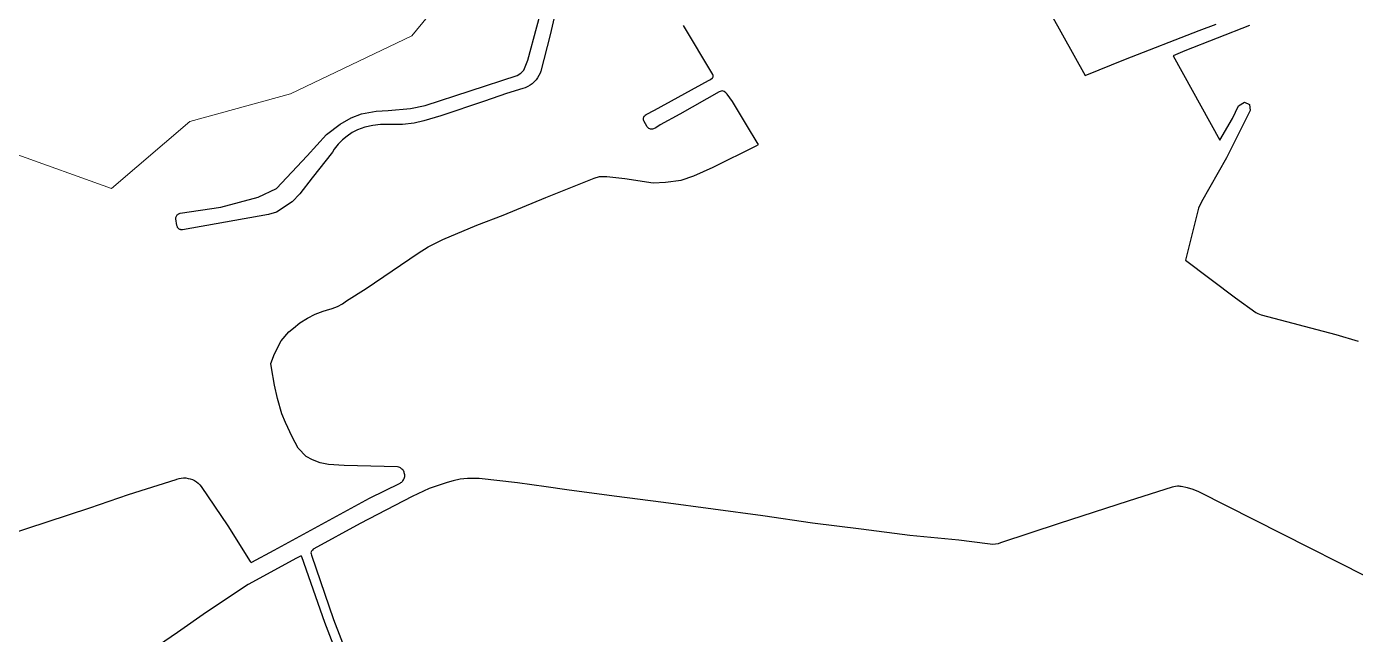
# Model space of a CAD drawing. Header units: millimetres. Extents: x 617751 to 636088, y 68402 to 77988.
# Drawn here: x 624953 to 626007, y 71910 to 72392 of the extents above; entities that cross this region are included whole.
import ezdxf

# ---------------------------------------------------------------- set-up
doc = ezdxf.new("R2010")
doc.units = ezdxf.units.MM
doc.header["$LTSCALE"] = 3
doc.header["$MEASUREMENT"] = 0
doc.layers.add('ALINHAMENTO PREDIAL', color=120, linetype='Continuous')
doc.layers.add('BAIRRO', color=30, linetype='Continuous')

msp = doc.modelspace()

# ---------------------------------------------------------------- linework, layer by layer
at = {"layer": 'ALINHAMENTO PREDIAL'}
for points in [[(625378.2, 72428), (625368.5, 72385.3), (625360.9, 72356.7), (625360.4, 72355.1), (625359.5, 72353.1), (625358.4, 72351.3), (625357.2, 72349.6), (625355.8, 72348), (625354.2, 72346.6), (625352.5, 72345.4), (625350.6, 72344.3), (625348.7, 72343.5), (625346.8, 72342.9), (625333.7, 72338.8), (625316.4, 72332.9), (625281.8, 72321.2), (625268.4, 72317.2), (625260.6, 72315.5), (625251.3, 72314.4), (625242.1, 72314.3), (625240.4, 72314.4), (625234, 72314.3), (625227.8, 72313.5), (625221.6, 72312.1), (625215.7, 72310.1), (625211.5, 72307.9), (625207.5, 72305.2), (625203.7, 72302.1), (625200.4, 72298.6), (625197.3, 72294.8), (625195.8, 72292.4), (625179.8, 72272.1), (625170.1, 72259.4), (625163.9, 72253), (625151.6, 72244.9), (625145.2, 72243.1), (625076.9, 72230.9), (625076.4, 72230.8), (625075.8, 72230.9), (625075.3, 72231), (625074.8, 72231.2), (625074.3, 72231.5), (625073.8, 72231.9), (625073.4, 72232.3), (625073.1, 72232.7), (625072.9, 72233.2), (625072.7, 72233.7), (625072.5, 72234.3), (625071.8, 72239.6), (625071.8, 72240.1), (625071.8, 72240.7), (625072, 72241.2), (625072.2, 72241.7), (625072.4, 72242.2), (625072.8, 72242.7), (625073.2, 72243), (625073.6, 72243.4), (625074.1, 72243.6), (625074.6, 72243.8), (625075.2, 72244), (625107.3, 72248.9), (625137, 72256.7), (625151.4, 72263.6), (625175.9, 72289.4), (625191.2, 72306.4), (625202, 72314.7), (625210.6, 72319.6), (625218.9, 72322.9), (625230.5, 72324.9), (625240.1, 72325.4), (625257.6, 72326.9), (625269.3, 72329.4), (625305, 72341.1), (625342.2, 72353.2), (625345.2, 72355), (625347.4, 72357.4), (625350.6, 72365.3), (625372.2, 72444.8)], [(625378.2, 72428), (625368.5, 72385.3), (625360.9, 72356.7), (625360.4, 72355.1), (625359.5, 72353.1), (625358.4, 72351.3), (625357.2, 72349.6), (625355.8, 72348), (625354.2, 72346.6), (625352.5, 72345.4), (625350.6, 72344.3), (625348.7, 72343.5), (625346.8, 72342.9), (625333.7, 72338.8), (625316.4, 72332.9), (625281.8, 72321.2), (625268.4, 72317.2), (625260.6, 72315.5), (625251.3, 72314.4), (625242.1, 72314.3), (625240.4, 72314.4), (625234, 72314.3), (625227.8, 72313.5), (625221.6, 72312.1), (625215.7, 72310.1), (625211.5, 72307.9), (625207.5, 72305.2), (625203.7, 72302.1), (625200.4, 72298.6), (625197.3, 72294.8), (625195.8, 72292.4), (625179.8, 72272.1), (625170.1, 72259.4), (625163.9, 72253), (625151.6, 72244.9), (625145.2, 72243.1), (625076.9, 72230.9), (625076.4, 72230.8), (625075.8, 72230.9), (625075.3, 72231), (625074.8, 72231.2), (625074.3, 72231.5), (625073.8, 72231.9), (625073.4, 72232.3), (625073.1, 72232.7), (625072.9, 72233.2), (625072.7, 72233.7), (625072.5, 72234.3), (625071.8, 72239.6), (625071.8, 72240.1), (625071.8, 72240.7), (625072, 72241.2), (625072.2, 72241.7), (625072.4, 72242.2), (625072.8, 72242.7), (625073.2, 72243), (625073.6, 72243.4), (625074.1, 72243.6), (625074.6, 72243.8), (625075.2, 72244), (625107.3, 72248.9), (625137, 72256.7), (625151.4, 72263.6), (625175.9, 72289.4), (625191.2, 72306.4), (625202, 72314.7), (625210.6, 72319.6), (625218.9, 72322.9), (625230.5, 72324.9), (625240.1, 72325.4), (625257.6, 72326.9), (625269.3, 72329.4), (625305, 72341.1), (625342.2, 72353.2), (625345.2, 72355), (625347.4, 72357.4), (625350.6, 72365.3), (625372.2, 72444.8)], [(625378.2, 72428), (625368.5, 72385.3), (625360.9, 72356.7), (625360.4, 72355.1), (625359.5, 72353.1), (625358.4, 72351.3), (625357.2, 72349.6), (625355.8, 72348), (625354.2, 72346.6), (625352.5, 72345.4), (625350.6, 72344.3), (625348.7, 72343.5), (625346.8, 72342.9), (625333.7, 72338.8), (625316.4, 72332.9), (625281.8, 72321.2), (625268.4, 72317.2), (625260.6, 72315.5), (625251.3, 72314.4), (625242.1, 72314.3), (625240.4, 72314.4), (625234, 72314.3), (625227.8, 72313.5), (625221.6, 72312.1), (625215.7, 72310.1), (625211.5, 72307.9), (625207.5, 72305.2), (625203.7, 72302.1), (625200.4, 72298.6), (625197.3, 72294.8), (625195.8, 72292.4), (625179.8, 72272.1), (625170.1, 72259.4), (625163.9, 72253), (625151.6, 72244.9), (625145.2, 72243.1), (625076.9, 72230.9), (625076.4, 72230.8), (625075.8, 72230.9), (625075.3, 72231), (625074.8, 72231.2), (625074.3, 72231.5), (625073.8, 72231.9), (625073.4, 72232.3), (625073.1, 72232.7), (625072.9, 72233.2), (625072.7, 72233.7), (625072.5, 72234.3), (625071.8, 72239.6), (625071.8, 72240.1), (625071.8, 72240.7), (625072, 72241.2), (625072.2, 72241.7), (625072.4, 72242.2), (625072.8, 72242.7), (625073.2, 72243), (625073.6, 72243.4), (625074.1, 72243.6), (625074.6, 72243.8), (625075.2, 72244), (625107.3, 72248.9), (625137, 72256.7), (625151.4, 72263.6), (625175.9, 72289.4), (625191.2, 72306.4), (625202, 72314.7), (625210.6, 72319.6), (625218.9, 72322.9), (625230.5, 72324.9), (625240.1, 72325.4), (625257.6, 72326.9), (625269.3, 72329.4), (625305, 72341.1), (625342.2, 72353.2), (625345.2, 72355), (625347.4, 72357.4), (625350.6, 72365.3), (625372.2, 72444.8)], [(625378.2, 72428), (625368.5, 72385.3), (625360.9, 72356.7), (625360.4, 72355.1), (625359.5, 72353.1), (625358.4, 72351.3), (625357.2, 72349.6), (625355.8, 72348), (625354.2, 72346.6), (625352.5, 72345.4), (625350.6, 72344.3), (625348.7, 72343.5), (625346.8, 72342.9), (625333.7, 72338.8), (625316.4, 72332.9), (625281.8, 72321.2), (625268.4, 72317.2), (625260.6, 72315.5), (625251.3, 72314.4), (625242.1, 72314.3), (625240.4, 72314.4), (625234, 72314.3), (625227.8, 72313.5), (625221.6, 72312.1), (625215.7, 72310.1), (625211.5, 72307.9), (625207.5, 72305.2), (625203.7, 72302.1), (625200.4, 72298.6), (625197.3, 72294.8), (625195.8, 72292.4), (625179.8, 72272.1), (625170.1, 72259.4), (625163.9, 72253), (625151.6, 72244.9), (625145.2, 72243.1), (625076.9, 72230.9), (625076.4, 72230.8), (625075.8, 72230.9), (625075.3, 72231), (625074.8, 72231.2), (625074.3, 72231.5), (625073.8, 72231.9), (625073.4, 72232.3), (625073.1, 72232.7), (625072.9, 72233.2), (625072.7, 72233.7), (625072.5, 72234.3), (625071.8, 72239.6), (625071.8, 72240.1), (625071.8, 72240.7), (625072, 72241.2), (625072.2, 72241.7), (625072.4, 72242.2), (625072.8, 72242.7), (625073.2, 72243), (625073.6, 72243.4), (625074.1, 72243.6), (625074.6, 72243.8), (625075.2, 72244), (625107.3, 72248.9), (625137, 72256.7), (625151.4, 72263.6), (625175.9, 72289.4), (625191.2, 72306.4), (625202, 72314.7), (625210.6, 72319.6), (625218.9, 72322.9), (625230.5, 72324.9), (625240.1, 72325.4), (625257.6, 72326.9), (625269.3, 72329.4), (625305, 72341.1), (625342.2, 72353.2), (625345.2, 72355), (625347.4, 72357.4), (625350.6, 72365.3), (625372.2, 72444.8)], [(625378.2, 72428), (625368.5, 72385.3), (625360.9, 72356.7), (625360.4, 72355.1), (625359.5, 72353.1), (625358.4, 72351.3), (625357.2, 72349.6), (625355.8, 72348), (625354.2, 72346.6), (625352.5, 72345.4), (625350.6, 72344.3), (625348.7, 72343.5), (625346.8, 72342.9), (625333.7, 72338.8), (625316.4, 72332.9), (625281.8, 72321.2), (625268.4, 72317.2), (625260.6, 72315.5), (625251.3, 72314.4), (625242.1, 72314.3), (625240.4, 72314.4), (625234, 72314.3), (625227.8, 72313.5), (625221.6, 72312.1), (625215.7, 72310.1), (625211.5, 72307.9), (625207.5, 72305.2), (625203.7, 72302.1), (625200.4, 72298.6), (625197.3, 72294.8), (625195.8, 72292.4), (625179.8, 72272.1), (625170.1, 72259.4), (625163.9, 72253), (625151.6, 72244.9), (625145.2, 72243.1), (625076.9, 72230.9), (625076.4, 72230.8), (625075.8, 72230.9), (625075.3, 72231), (625074.8, 72231.2), (625074.3, 72231.5), (625073.8, 72231.9), (625073.4, 72232.3), (625073.1, 72232.7), (625072.9, 72233.2), (625072.7, 72233.7), (625072.5, 72234.3), (625071.8, 72239.6), (625071.8, 72240.1), (625071.8, 72240.7), (625072, 72241.2), (625072.2, 72241.7), (625072.4, 72242.2), (625072.8, 72242.7), (625073.2, 72243), (625073.6, 72243.4), (625074.1, 72243.6), (625074.6, 72243.8), (625075.2, 72244), (625107.3, 72248.9), (625137, 72256.7), (625151.4, 72263.6), (625175.9, 72289.4), (625191.2, 72306.4), (625202, 72314.7), (625210.6, 72319.6), (625218.9, 72322.9), (625230.5, 72324.9), (625240.1, 72325.4), (625257.6, 72326.9), (625269.3, 72329.4), (625305, 72341.1), (625342.2, 72353.2), (625345.2, 72355), (625347.4, 72357.4), (625350.6, 72365.3), (625372.2, 72444.8)], [(625378.2, 72428), (625368.5, 72385.3), (625360.9, 72356.7), (625360.4, 72355.1), (625359.5, 72353.1), (625358.4, 72351.3), (625357.2, 72349.6), (625355.8, 72348), (625354.2, 72346.6), (625352.5, 72345.4), (625350.6, 72344.3), (625348.7, 72343.5), (625346.8, 72342.9), (625333.7, 72338.8), (625316.4, 72332.9), (625281.8, 72321.2), (625268.4, 72317.2), (625260.6, 72315.5), (625251.3, 72314.4), (625242.1, 72314.3), (625240.4, 72314.4), (625234, 72314.3), (625227.8, 72313.5), (625221.6, 72312.1), (625215.7, 72310.1), (625211.5, 72307.9), (625207.5, 72305.2), (625203.7, 72302.1), (625200.4, 72298.6), (625197.3, 72294.8), (625195.8, 72292.4), (625179.8, 72272.1), (625170.1, 72259.4), (625163.9, 72253), (625151.6, 72244.9), (625145.2, 72243.1), (625076.9, 72230.9), (625076.4, 72230.8), (625075.8, 72230.9), (625075.3, 72231), (625074.8, 72231.2), (625074.3, 72231.5), (625073.8, 72231.9), (625073.4, 72232.3), (625073.1, 72232.7), (625072.9, 72233.2), (625072.7, 72233.7), (625072.5, 72234.3), (625071.8, 72239.6), (625071.8, 72240.1), (625071.8, 72240.7), (625072, 72241.2), (625072.2, 72241.7), (625072.4, 72242.2), (625072.8, 72242.7), (625073.2, 72243), (625073.6, 72243.4), (625074.1, 72243.6), (625074.6, 72243.8), (625075.2, 72244), (625107.3, 72248.9), (625137, 72256.7), (625151.4, 72263.6), (625175.9, 72289.4), (625191.2, 72306.4), (625202, 72314.7), (625210.6, 72319.6), (625218.9, 72322.9), (625230.5, 72324.9), (625240.1, 72325.4), (625257.6, 72326.9), (625269.3, 72329.4), (625305, 72341.1), (625342.2, 72353.2), (625345.2, 72355), (625347.4, 72357.4), (625350.6, 72365.3), (625372.2, 72444.8)], [(625378.2, 72428), (625368.5, 72385.3), (625360.9, 72356.7), (625360.4, 72355.1), (625359.5, 72353.1), (625358.4, 72351.3), (625357.2, 72349.6), (625355.8, 72348), (625354.2, 72346.6), (625352.5, 72345.4), (625350.6, 72344.3), (625348.7, 72343.5), (625346.8, 72342.9), (625333.7, 72338.8), (625316.4, 72332.9), (625281.8, 72321.2), (625268.4, 72317.2), (625260.6, 72315.5), (625251.3, 72314.4), (625242.1, 72314.3), (625240.4, 72314.4), (625234, 72314.3), (625227.8, 72313.5), (625221.6, 72312.1), (625215.7, 72310.1), (625211.5, 72307.9), (625207.5, 72305.2), (625203.7, 72302.1), (625200.4, 72298.6), (625197.3, 72294.8), (625195.8, 72292.4), (625179.8, 72272.1), (625170.1, 72259.4), (625163.9, 72253), (625151.6, 72244.9), (625145.2, 72243.1), (625076.9, 72230.9), (625076.4, 72230.8), (625075.8, 72230.9), (625075.3, 72231), (625074.8, 72231.2), (625074.3, 72231.5), (625073.8, 72231.9), (625073.4, 72232.3), (625073.1, 72232.7), (625072.9, 72233.2), (625072.7, 72233.7), (625072.5, 72234.3), (625071.8, 72239.6), (625071.8, 72240.1), (625071.8, 72240.7), (625072, 72241.2), (625072.2, 72241.7), (625072.4, 72242.2), (625072.8, 72242.7), (625073.2, 72243), (625073.6, 72243.4), (625074.1, 72243.6), (625074.6, 72243.8), (625075.2, 72244), (625107.3, 72248.9), (625137, 72256.7), (625151.4, 72263.6), (625175.9, 72289.4), (625191.2, 72306.4), (625202, 72314.7), (625210.6, 72319.6), (625218.9, 72322.9), (625230.5, 72324.9), (625240.1, 72325.4), (625257.6, 72326.9), (625269.3, 72329.4), (625305, 72341.1), (625342.2, 72353.2), (625345.2, 72355), (625347.4, 72357.4), (625350.6, 72365.3), (625372.2, 72444.8)], [(625378.2, 72428), (625368.5, 72385.3), (625360.9, 72356.7), (625360.4, 72355.1), (625359.5, 72353.1), (625358.4, 72351.3), (625357.2, 72349.6), (625355.8, 72348), (625354.2, 72346.6), (625352.5, 72345.4), (625350.6, 72344.3), (625348.7, 72343.5), (625346.8, 72342.9), (625333.7, 72338.8), (625316.4, 72332.9), (625281.8, 72321.2), (625268.4, 72317.2), (625260.6, 72315.5), (625251.3, 72314.4), (625242.1, 72314.3), (625240.4, 72314.4), (625234, 72314.3), (625227.8, 72313.5), (625221.6, 72312.1), (625215.7, 72310.1), (625211.5, 72307.9), (625207.5, 72305.2), (625203.7, 72302.1), (625200.4, 72298.6), (625197.3, 72294.8), (625195.8, 72292.4), (625179.8, 72272.1), (625170.1, 72259.4), (625163.9, 72253), (625151.6, 72244.9), (625145.2, 72243.1), (625076.9, 72230.9), (625076.4, 72230.8), (625075.8, 72230.9), (625075.3, 72231), (625074.8, 72231.2), (625074.3, 72231.5), (625073.8, 72231.9), (625073.4, 72232.3), (625073.1, 72232.7), (625072.9, 72233.2), (625072.7, 72233.7), (625072.5, 72234.3), (625071.8, 72239.6), (625071.8, 72240.1), (625071.8, 72240.7), (625072, 72241.2), (625072.2, 72241.7), (625072.4, 72242.2), (625072.8, 72242.7), (625073.2, 72243), (625073.6, 72243.4), (625074.1, 72243.6), (625074.6, 72243.8), (625075.2, 72244), (625107.3, 72248.9), (625137, 72256.7), (625151.4, 72263.6), (625175.9, 72289.4), (625191.2, 72306.4), (625202, 72314.7), (625210.6, 72319.6), (625218.9, 72322.9), (625230.5, 72324.9), (625240.1, 72325.4), (625257.6, 72326.9), (625269.3, 72329.4), (625305, 72341.1), (625342.2, 72353.2), (625345.2, 72355), (625347.4, 72357.4), (625350.6, 72365.3), (625372.2, 72444.8)], [(625765.6, 72401.5), (625792.4, 72353.2), (625824.4, 72366.2), (625882.9, 72388.8), (625896.2, 72393.8)], [(625765.6, 72401.5), (625792.4, 72353.2), (625824.4, 72366.2), (625882.9, 72388.8), (625896.2, 72393.8)], [(625765.6, 72401.5), (625792.4, 72353.2), (625824.4, 72366.2), (625882.9, 72388.8), (625896.2, 72393.8)], [(625765.6, 72401.5), (625792.4, 72353.2), (625824.4, 72366.2), (625882.9, 72388.8), (625896.2, 72393.8)], [(625765.6, 72401.5), (625792.4, 72353.2), (625824.4, 72366.2), (625882.9, 72388.8), (625896.2, 72393.8)], [(625765.6, 72401.5), (625792.4, 72353.2), (625824.4, 72366.2), (625882.9, 72388.8), (625896.2, 72393.8)], [(625765.6, 72401.5), (625792.4, 72353.2), (625824.4, 72366.2), (625882.9, 72388.8), (625896.2, 72393.8)], [(625765.6, 72401.5), (625792.4, 72353.2), (625824.4, 72366.2), (625882.9, 72388.8), (625896.2, 72393.8)], [(624936.8, 71988.5), (625003.5, 72010.4), (625034.1, 72021.1), (625072.1, 72033.1), (625072.6, 72033.3), (625074.3, 72033.8), (625076, 72034.1), (625077.8, 72034.2), (625079.6, 72034.2), (625081.4, 72033.9), (625083.1, 72033.5), (625084.8, 72032.9), (625086.5, 72032.1), (625088, 72031.2), (625089.4, 72030.1), (625090.7, 72028.8), (625091.9, 72027.4), (625112.9, 71996.3), (625130.7, 71967.9), (625131.1, 71967.4), (625131.5, 71967.3), (625132, 71967.4), (625149.7, 71976.9), (625225.2, 72018.1), (625249.5, 72030.1), (625250.1, 72030.5), (625250.7, 72031), (625251.2, 72031.5), (625251.7, 72032), (625252.1, 72032.6), (625252.5, 72033.3), (625252.7, 72033.9), (625252.9, 72034.6), (625253.1, 72035.4), (625253.1, 72036.1), (625253.1, 72036.8), (625253, 72037.5), (625252.8, 72038.2), (625252.6, 72038.9), (625252.3, 72039.6), (625251.9, 72040.2), (625251.5, 72040.8), (625250.9, 72041.3), (625250.4, 72041.8), (625249.8, 72042.2), (625249.2, 72042.5), (625248.5, 72042.8), (625247.3, 72043.1), (625205.2, 72044.1), (625192.6, 72044.8), (625186.1, 72046.1), (625180, 72048.5), (625175, 72051.1), (625168.8, 72057.9), (625163.8, 72066.8), (625158.7, 72078.2), (625155.7, 72085.1), (625152.4, 72097.1), (625149.8, 72107.7), (625147.5, 72121.6), (625147, 72124.8), (625150, 72132.7), (625155.2, 72142.8), (625161.2, 72150.1), (625164.9, 72152.9), (625170.1, 72157.1), (625176, 72160.8), (625182.1, 72164), (625188.6, 72166.4), (625191.2, 72167.2), (625195.7, 72168.5), (625199.8, 72170.2), (625203.7, 72172.3), (625207, 72174.6), (625222.6, 72184.4), (625263.9, 72212.4), (625271.8, 72217.3), (625283.3, 72223.2), (625310.2, 72234.5), (625331.2, 72242.4), (625365, 72256.4), (625403.3, 72271.9), (625407.5, 72273.2), (625413.3, 72273.2), (625427.5, 72271.5), (625450.1, 72268.2), (625459.8, 72268.5), (625472.3, 72270.3), (625482.2, 72273.7), (625497.7, 72280.5), (625531.6, 72297.5), (625533.4, 72298.5), (625532.5, 72300.1), (625524.7, 72312.6), (625512.9, 72332.6), (625508.8, 72338.3), (625507.6, 72339.5), (625506.3, 72340.6), (625504.7, 72340.9), (625502.4, 72340.1), (625471.2, 72322.4), (625455.7, 72314), (625452.2, 72311.8), (625450.3, 72310.8), (625449.5, 72310.6), (625448.7, 72310.6), (625447.9, 72310.6), (625447.4, 72310.8), (625446.7, 72311.1), (625446.1, 72311.6), (625445.7, 72311.9), (625445.3, 72312.5), (625442.7, 72317.2), (625442.5, 72317.7), (625442.4, 72318.3), (625442.4, 72318.9), (625442.5, 72319.7), (625442.7, 72320.1), (625443, 72320.8), (625443.3, 72321.2), (625443.8, 72321.7), (625444.5, 72322.2), (625451.1, 72325.7), (625494, 72349.1), (625495.6, 72350.1), (625497.1, 72351.2), (625497.4, 72351.6), (625497.6, 72352.1), (625497.7, 72352.7), (625497.6, 72353.2), (625497.3, 72353.9), (625474, 72392.9)], [(624936.8, 71988.5), (625003.5, 72010.4), (625034.1, 72021.1), (625072.1, 72033.1), (625072.6, 72033.3), (625074.3, 72033.8), (625076, 72034.1), (625077.8, 72034.2), (625079.6, 72034.2), (625081.4, 72033.9), (625083.1, 72033.5), (625084.8, 72032.9), (625086.5, 72032.1), (625088, 72031.2), (625089.4, 72030.1), (625090.7, 72028.8), (625091.9, 72027.4), (625112.9, 71996.3), (625130.7, 71967.9), (625131.1, 71967.4), (625131.5, 71967.3), (625132, 71967.4), (625149.7, 71976.9), (625225.2, 72018.1), (625249.5, 72030.1), (625250.1, 72030.5), (625250.7, 72031), (625251.2, 72031.5), (625251.7, 72032), (625252.1, 72032.6), (625252.5, 72033.3), (625252.7, 72033.9), (625252.9, 72034.6), (625253.1, 72035.4), (625253.1, 72036.1), (625253.1, 72036.8), (625253, 72037.5), (625252.8, 72038.2), (625252.6, 72038.9), (625252.3, 72039.6), (625251.9, 72040.2), (625251.5, 72040.8), (625250.9, 72041.3), (625250.4, 72041.8), (625249.8, 72042.2), (625249.2, 72042.5), (625248.5, 72042.8), (625247.3, 72043.1), (625205.2, 72044.1), (625192.6, 72044.8), (625186.1, 72046.1), (625180, 72048.5), (625175, 72051.1), (625168.8, 72057.9), (625163.8, 72066.8), (625158.7, 72078.2), (625155.7, 72085.1), (625152.4, 72097.1), (625149.8, 72107.7), (625147.5, 72121.6), (625147, 72124.8), (625150, 72132.7), (625155.2, 72142.8), (625161.2, 72150.1), (625164.9, 72152.9), (625170.1, 72157.1), (625176, 72160.8), (625182.1, 72164), (625188.6, 72166.4), (625191.2, 72167.2), (625195.7, 72168.5), (625199.8, 72170.2), (625203.7, 72172.3), (625207, 72174.6), (625222.6, 72184.4), (625263.9, 72212.4), (625271.8, 72217.3), (625283.3, 72223.2), (625310.2, 72234.5), (625331.2, 72242.4), (625365, 72256.4), (625403.3, 72271.9), (625407.5, 72273.2), (625413.3, 72273.2), (625427.5, 72271.5), (625450.1, 72268.2), (625459.8, 72268.5), (625472.3, 72270.3), (625482.2, 72273.7), (625497.7, 72280.5), (625531.6, 72297.5), (625533.4, 72298.5), (625532.5, 72300.1), (625524.7, 72312.6), (625512.9, 72332.6), (625508.8, 72338.3), (625507.6, 72339.5), (625506.3, 72340.6), (625504.7, 72340.9), (625502.4, 72340.1), (625471.2, 72322.4), (625455.7, 72314), (625452.2, 72311.8), (625450.3, 72310.8), (625449.5, 72310.6), (625448.7, 72310.6), (625447.9, 72310.6), (625447.4, 72310.8), (625446.7, 72311.1), (625446.1, 72311.6), (625445.7, 72311.9), (625445.3, 72312.5), (625442.7, 72317.2), (625442.5, 72317.7), (625442.4, 72318.3), (625442.4, 72318.9), (625442.5, 72319.7), (625442.7, 72320.1), (625443, 72320.8), (625443.3, 72321.2), (625443.8, 72321.7), (625444.5, 72322.2), (625451.1, 72325.7), (625494, 72349.1), (625495.6, 72350.1), (625497.1, 72351.2), (625497.4, 72351.6), (625497.6, 72352.1), (625497.7, 72352.7), (625497.6, 72353.2), (625497.3, 72353.9), (625474, 72392.9)], [(624936.8, 71988.5), (625003.5, 72010.4), (625034.1, 72021.1), (625072.1, 72033.1), (625072.6, 72033.3), (625074.3, 72033.8), (625076, 72034.1), (625077.8, 72034.2), (625079.6, 72034.2), (625081.4, 72033.9), (625083.1, 72033.5), (625084.8, 72032.9), (625086.5, 72032.1), (625088, 72031.2), (625089.4, 72030.1), (625090.7, 72028.8), (625091.9, 72027.4), (625112.9, 71996.3), (625130.7, 71967.9), (625131.1, 71967.4), (625131.5, 71967.3), (625132, 71967.4), (625149.7, 71976.9), (625225.2, 72018.1), (625249.5, 72030.1), (625250.1, 72030.5), (625250.7, 72031), (625251.2, 72031.5), (625251.7, 72032), (625252.1, 72032.6), (625252.5, 72033.3), (625252.7, 72033.9), (625252.9, 72034.6), (625253.1, 72035.4), (625253.1, 72036.1), (625253.1, 72036.8), (625253, 72037.5), (625252.8, 72038.2), (625252.6, 72038.9), (625252.3, 72039.6), (625251.9, 72040.2), (625251.5, 72040.8), (625250.9, 72041.3), (625250.4, 72041.8), (625249.8, 72042.2), (625249.2, 72042.5), (625248.5, 72042.8), (625247.3, 72043.1), (625205.2, 72044.1), (625192.6, 72044.8), (625186.1, 72046.1), (625180, 72048.5), (625175, 72051.1), (625168.8, 72057.9), (625163.8, 72066.8), (625158.7, 72078.2), (625155.7, 72085.1), (625152.4, 72097.1), (625149.8, 72107.7), (625147.5, 72121.6), (625147, 72124.8), (625150, 72132.7), (625155.2, 72142.8), (625161.2, 72150.1), (625164.9, 72152.9), (625170.1, 72157.1), (625176, 72160.8), (625182.1, 72164), (625188.6, 72166.4), (625191.2, 72167.2), (625195.7, 72168.5), (625199.8, 72170.2), (625203.7, 72172.3), (625207, 72174.6), (625222.6, 72184.4), (625263.9, 72212.4), (625271.8, 72217.3), (625283.3, 72223.2), (625310.2, 72234.5), (625331.2, 72242.4), (625365, 72256.4), (625403.3, 72271.9), (625407.5, 72273.2), (625413.3, 72273.2), (625427.5, 72271.5), (625450.1, 72268.2), (625459.8, 72268.5), (625472.3, 72270.3), (625482.2, 72273.7), (625497.7, 72280.5), (625531.6, 72297.5), (625533.4, 72298.5), (625532.5, 72300.1), (625524.7, 72312.6), (625512.9, 72332.6), (625508.8, 72338.3), (625507.6, 72339.5), (625506.3, 72340.6), (625504.7, 72340.9), (625502.4, 72340.1), (625471.2, 72322.4), (625455.7, 72314), (625452.2, 72311.8), (625450.3, 72310.8), (625449.5, 72310.6), (625448.7, 72310.6), (625447.9, 72310.6), (625447.4, 72310.8), (625446.7, 72311.1), (625446.1, 72311.6), (625445.7, 72311.9), (625445.3, 72312.5), (625442.7, 72317.2), (625442.5, 72317.7), (625442.4, 72318.3), (625442.4, 72318.9), (625442.5, 72319.7), (625442.7, 72320.1), (625443, 72320.8), (625443.3, 72321.2), (625443.8, 72321.7), (625444.5, 72322.2), (625451.1, 72325.7), (625494, 72349.1), (625495.6, 72350.1), (625497.1, 72351.2), (625497.4, 72351.6), (625497.6, 72352.1), (625497.7, 72352.7), (625497.6, 72353.2), (625497.3, 72353.9), (625474, 72392.9)], [(624936.8, 71988.5), (625003.5, 72010.4), (625034.1, 72021.1), (625072.1, 72033.1), (625072.6, 72033.3), (625074.3, 72033.8), (625076, 72034.1), (625077.8, 72034.2), (625079.6, 72034.2), (625081.4, 72033.9), (625083.1, 72033.5), (625084.8, 72032.9), (625086.5, 72032.1), (625088, 72031.2), (625089.4, 72030.1), (625090.7, 72028.8), (625091.9, 72027.4), (625112.9, 71996.3), (625130.7, 71967.9), (625131.1, 71967.4), (625131.5, 71967.3), (625132, 71967.4), (625149.7, 71976.9), (625225.2, 72018.1), (625249.5, 72030.1), (625250.1, 72030.5), (625250.7, 72031), (625251.2, 72031.5), (625251.7, 72032), (625252.1, 72032.6), (625252.5, 72033.3), (625252.7, 72033.9), (625252.9, 72034.6), (625253.1, 72035.4), (625253.1, 72036.1), (625253.1, 72036.8), (625253, 72037.5), (625252.8, 72038.2), (625252.6, 72038.9), (625252.3, 72039.6), (625251.9, 72040.2), (625251.5, 72040.8), (625250.9, 72041.3), (625250.4, 72041.8), (625249.8, 72042.2), (625249.2, 72042.5), (625248.5, 72042.8), (625247.3, 72043.1), (625205.2, 72044.1), (625192.6, 72044.8), (625186.1, 72046.1), (625180, 72048.5), (625175, 72051.1), (625168.8, 72057.9), (625163.8, 72066.8), (625158.7, 72078.2), (625155.7, 72085.1), (625152.4, 72097.1), (625149.8, 72107.7), (625147.5, 72121.6), (625147, 72124.8), (625150, 72132.7), (625155.2, 72142.8), (625161.2, 72150.1), (625164.9, 72152.9), (625170.1, 72157.1), (625176, 72160.8), (625182.1, 72164), (625188.6, 72166.4), (625191.2, 72167.2), (625195.7, 72168.5), (625199.8, 72170.2), (625203.7, 72172.3), (625207, 72174.6), (625222.6, 72184.4), (625263.9, 72212.4), (625271.8, 72217.3), (625283.3, 72223.2), (625310.2, 72234.5), (625331.2, 72242.4), (625365, 72256.4), (625403.3, 72271.9), (625407.5, 72273.2), (625413.3, 72273.2), (625427.5, 72271.5), (625450.1, 72268.2), (625459.8, 72268.5), (625472.3, 72270.3), (625482.2, 72273.7), (625497.7, 72280.5), (625531.6, 72297.5), (625533.4, 72298.5), (625532.5, 72300.1), (625524.7, 72312.6), (625512.9, 72332.6), (625508.8, 72338.3), (625507.6, 72339.5), (625506.3, 72340.6), (625504.7, 72340.9), (625502.4, 72340.1), (625471.2, 72322.4), (625455.7, 72314), (625452.2, 72311.8), (625450.3, 72310.8), (625449.5, 72310.6), (625448.7, 72310.6), (625447.9, 72310.6), (625447.4, 72310.8), (625446.7, 72311.1), (625446.1, 72311.6), (625445.7, 72311.9), (625445.3, 72312.5), (625442.7, 72317.2), (625442.5, 72317.7), (625442.4, 72318.3), (625442.4, 72318.9), (625442.5, 72319.7), (625442.7, 72320.1), (625443, 72320.8), (625443.3, 72321.2), (625443.8, 72321.7), (625444.5, 72322.2), (625451.1, 72325.7), (625494, 72349.1), (625495.6, 72350.1), (625497.1, 72351.2), (625497.4, 72351.6), (625497.6, 72352.1), (625497.7, 72352.7), (625497.6, 72353.2), (625497.3, 72353.9), (625474, 72392.9)], [(624936.8, 71988.5), (625003.5, 72010.4), (625034.1, 72021.1), (625072.1, 72033.1), (625072.6, 72033.3), (625074.3, 72033.8), (625076, 72034.1), (625077.8, 72034.2), (625079.6, 72034.2), (625081.4, 72033.9), (625083.1, 72033.5), (625084.8, 72032.9), (625086.5, 72032.1), (625088, 72031.2), (625089.4, 72030.1), (625090.7, 72028.8), (625091.9, 72027.4), (625112.9, 71996.3), (625130.7, 71967.9), (625131.1, 71967.4), (625131.5, 71967.3), (625132, 71967.4), (625149.7, 71976.9), (625225.2, 72018.1), (625249.5, 72030.1), (625250.1, 72030.5), (625250.7, 72031), (625251.2, 72031.5), (625251.7, 72032), (625252.1, 72032.6), (625252.5, 72033.3), (625252.7, 72033.9), (625252.9, 72034.6), (625253.1, 72035.4), (625253.1, 72036.1), (625253.1, 72036.8), (625253, 72037.5), (625252.8, 72038.2), (625252.6, 72038.9), (625252.3, 72039.6), (625251.9, 72040.2), (625251.5, 72040.8), (625250.9, 72041.3), (625250.4, 72041.8), (625249.8, 72042.2), (625249.2, 72042.5), (625248.5, 72042.8), (625247.3, 72043.1), (625205.2, 72044.1), (625192.6, 72044.8), (625186.1, 72046.1), (625180, 72048.5), (625175, 72051.1), (625168.8, 72057.9), (625163.8, 72066.8), (625158.7, 72078.2), (625155.7, 72085.1), (625152.4, 72097.1), (625149.8, 72107.7), (625147.5, 72121.6), (625147, 72124.8), (625150, 72132.7), (625155.2, 72142.8), (625161.2, 72150.1), (625164.9, 72152.9), (625170.1, 72157.1), (625176, 72160.8), (625182.1, 72164), (625188.6, 72166.4), (625191.2, 72167.2), (625195.7, 72168.5), (625199.8, 72170.2), (625203.7, 72172.3), (625207, 72174.6), (625222.6, 72184.4), (625263.9, 72212.4), (625271.8, 72217.3), (625283.3, 72223.2), (625310.2, 72234.5), (625331.2, 72242.4), (625365, 72256.4), (625403.3, 72271.9), (625407.5, 72273.2), (625413.3, 72273.2), (625427.5, 72271.5), (625450.1, 72268.2), (625459.8, 72268.5), (625472.3, 72270.3), (625482.2, 72273.7), (625497.7, 72280.5), (625531.6, 72297.5), (625533.4, 72298.5), (625532.5, 72300.1), (625524.7, 72312.6), (625512.9, 72332.6), (625508.8, 72338.3), (625507.6, 72339.5), (625506.3, 72340.6), (625504.7, 72340.9), (625502.4, 72340.1), (625471.2, 72322.4), (625455.7, 72314), (625452.2, 72311.8), (625450.3, 72310.8), (625449.5, 72310.6), (625448.7, 72310.6), (625447.9, 72310.6), (625447.4, 72310.8), (625446.7, 72311.1), (625446.1, 72311.6), (625445.7, 72311.9), (625445.3, 72312.5), (625442.7, 72317.2), (625442.5, 72317.7), (625442.4, 72318.3), (625442.4, 72318.9), (625442.5, 72319.7), (625442.7, 72320.1), (625443, 72320.8), (625443.3, 72321.2), (625443.8, 72321.7), (625444.5, 72322.2), (625451.1, 72325.7), (625494, 72349.1), (625495.6, 72350.1), (625497.1, 72351.2), (625497.4, 72351.6), (625497.6, 72352.1), (625497.7, 72352.7), (625497.6, 72353.2), (625497.3, 72353.9), (625474, 72392.9)], [(624936.8, 71988.5), (625003.5, 72010.4), (625034.1, 72021.1), (625072.1, 72033.1), (625072.6, 72033.3), (625074.3, 72033.8), (625076, 72034.1), (625077.8, 72034.2), (625079.6, 72034.2), (625081.4, 72033.9), (625083.1, 72033.5), (625084.8, 72032.9), (625086.5, 72032.1), (625088, 72031.2), (625089.4, 72030.1), (625090.7, 72028.8), (625091.9, 72027.4), (625112.9, 71996.3), (625130.7, 71967.9), (625131.1, 71967.4), (625131.5, 71967.3), (625132, 71967.4), (625149.7, 71976.9), (625225.2, 72018.1), (625249.5, 72030.1), (625250.1, 72030.5), (625250.7, 72031), (625251.2, 72031.5), (625251.7, 72032), (625252.1, 72032.6), (625252.5, 72033.3), (625252.7, 72033.9), (625252.9, 72034.6), (625253.1, 72035.4), (625253.1, 72036.1), (625253.1, 72036.8), (625253, 72037.5), (625252.8, 72038.2), (625252.6, 72038.9), (625252.3, 72039.6), (625251.9, 72040.2), (625251.5, 72040.8), (625250.9, 72041.3), (625250.4, 72041.8), (625249.8, 72042.2), (625249.2, 72042.5), (625248.5, 72042.8), (625247.3, 72043.1), (625205.2, 72044.1), (625192.6, 72044.8), (625186.1, 72046.1), (625180, 72048.5), (625175, 72051.1), (625168.8, 72057.9), (625163.8, 72066.8), (625158.7, 72078.2), (625155.7, 72085.1), (625152.4, 72097.1), (625149.8, 72107.7), (625147.5, 72121.6), (625147, 72124.8), (625150, 72132.7), (625155.2, 72142.8), (625161.2, 72150.1), (625164.9, 72152.9), (625170.1, 72157.1), (625176, 72160.8), (625182.1, 72164), (625188.6, 72166.4), (625191.2, 72167.2), (625195.7, 72168.5), (625199.8, 72170.2), (625203.7, 72172.3), (625207, 72174.6), (625222.6, 72184.4), (625263.9, 72212.4), (625271.8, 72217.3), (625283.3, 72223.2), (625310.2, 72234.5), (625331.2, 72242.4), (625365, 72256.4), (625403.3, 72271.9), (625407.5, 72273.2), (625413.3, 72273.2), (625427.5, 72271.5), (625450.1, 72268.2), (625459.8, 72268.5), (625472.3, 72270.3), (625482.2, 72273.7), (625497.7, 72280.5), (625531.6, 72297.5), (625533.4, 72298.5), (625532.5, 72300.1), (625524.7, 72312.6), (625512.9, 72332.6), (625508.8, 72338.3), (625507.6, 72339.5), (625506.3, 72340.6), (625504.7, 72340.9), (625502.4, 72340.1), (625471.2, 72322.4), (625455.7, 72314), (625452.2, 72311.8), (625450.3, 72310.8), (625449.5, 72310.6), (625448.7, 72310.6), (625447.9, 72310.6), (625447.4, 72310.8), (625446.7, 72311.1), (625446.1, 72311.6), (625445.7, 72311.9), (625445.3, 72312.5), (625442.7, 72317.2), (625442.5, 72317.7), (625442.4, 72318.3), (625442.4, 72318.9), (625442.5, 72319.7), (625442.7, 72320.1), (625443, 72320.8), (625443.3, 72321.2), (625443.8, 72321.7), (625444.5, 72322.2), (625451.1, 72325.7), (625494, 72349.1), (625495.6, 72350.1), (625497.1, 72351.2), (625497.4, 72351.6), (625497.6, 72352.1), (625497.7, 72352.7), (625497.6, 72353.2), (625497.3, 72353.9), (625474, 72392.9)], [(624936.8, 71988.5), (625003.5, 72010.4), (625034.1, 72021.1), (625072.1, 72033.1), (625072.6, 72033.3), (625074.3, 72033.8), (625076, 72034.1), (625077.8, 72034.2), (625079.6, 72034.2), (625081.4, 72033.9), (625083.1, 72033.5), (625084.8, 72032.9), (625086.5, 72032.1), (625088, 72031.2), (625089.4, 72030.1), (625090.7, 72028.8), (625091.9, 72027.4), (625112.9, 71996.3), (625130.7, 71967.9), (625131.1, 71967.4), (625131.5, 71967.3), (625132, 71967.4), (625149.7, 71976.9), (625225.2, 72018.1), (625249.5, 72030.1), (625250.1, 72030.5), (625250.7, 72031), (625251.2, 72031.5), (625251.7, 72032), (625252.1, 72032.6), (625252.5, 72033.3), (625252.7, 72033.9), (625252.9, 72034.6), (625253.1, 72035.4), (625253.1, 72036.1), (625253.1, 72036.8), (625253, 72037.5), (625252.8, 72038.2), (625252.6, 72038.9), (625252.3, 72039.6), (625251.9, 72040.2), (625251.5, 72040.8), (625250.9, 72041.3), (625250.4, 72041.8), (625249.8, 72042.2), (625249.2, 72042.5), (625248.5, 72042.8), (625247.3, 72043.1), (625205.2, 72044.1), (625192.6, 72044.8), (625186.1, 72046.1), (625180, 72048.5), (625175, 72051.1), (625168.8, 72057.9), (625163.8, 72066.8), (625158.7, 72078.2), (625155.7, 72085.1), (625152.4, 72097.1), (625149.8, 72107.7), (625147.5, 72121.6), (625147, 72124.8), (625150, 72132.7), (625155.2, 72142.8), (625161.2, 72150.1), (625164.9, 72152.9), (625170.1, 72157.1), (625176, 72160.8), (625182.1, 72164), (625188.6, 72166.4), (625191.2, 72167.2), (625195.7, 72168.5), (625199.8, 72170.2), (625203.7, 72172.3), (625207, 72174.6), (625222.6, 72184.4), (625263.9, 72212.4), (625271.8, 72217.3), (625283.3, 72223.2), (625310.2, 72234.5), (625331.2, 72242.4), (625365, 72256.4), (625403.3, 72271.9), (625407.5, 72273.2), (625413.3, 72273.2), (625427.5, 72271.5), (625450.1, 72268.2), (625459.8, 72268.5), (625472.3, 72270.3), (625482.2, 72273.7), (625497.7, 72280.5), (625531.6, 72297.5), (625533.4, 72298.5), (625532.5, 72300.1), (625524.7, 72312.6), (625512.9, 72332.6), (625508.8, 72338.3), (625507.6, 72339.5), (625506.3, 72340.6), (625504.7, 72340.9), (625502.4, 72340.1), (625471.2, 72322.4), (625455.7, 72314), (625452.2, 72311.8), (625450.3, 72310.8), (625449.5, 72310.6), (625448.7, 72310.6), (625447.9, 72310.6), (625447.4, 72310.8), (625446.7, 72311.1), (625446.1, 72311.6), (625445.7, 72311.9), (625445.3, 72312.5), (625442.7, 72317.2), (625442.5, 72317.7), (625442.4, 72318.3), (625442.4, 72318.9), (625442.5, 72319.7), (625442.7, 72320.1), (625443, 72320.8), (625443.3, 72321.2), (625443.8, 72321.7), (625444.5, 72322.2), (625451.1, 72325.7), (625494, 72349.1), (625495.6, 72350.1), (625497.1, 72351.2), (625497.4, 72351.6), (625497.6, 72352.1), (625497.7, 72352.7), (625497.6, 72353.2), (625497.3, 72353.9), (625474, 72392.9)], [(624936.8, 71988.5), (625003.5, 72010.4), (625034.1, 72021.1), (625072.1, 72033.1), (625072.6, 72033.3), (625074.3, 72033.8), (625076, 72034.1), (625077.8, 72034.2), (625079.6, 72034.2), (625081.4, 72033.9), (625083.1, 72033.5), (625084.8, 72032.9), (625086.5, 72032.1), (625088, 72031.2), (625089.4, 72030.1), (625090.7, 72028.8), (625091.9, 72027.4), (625112.9, 71996.3), (625130.7, 71967.9), (625131.1, 71967.4), (625131.5, 71967.3), (625132, 71967.4), (625149.7, 71976.9), (625225.2, 72018.1), (625249.5, 72030.1), (625250.1, 72030.5), (625250.7, 72031), (625251.2, 72031.5), (625251.7, 72032), (625252.1, 72032.6), (625252.5, 72033.3), (625252.7, 72033.9), (625252.9, 72034.6), (625253.1, 72035.4), (625253.1, 72036.1), (625253.1, 72036.8), (625253, 72037.5), (625252.8, 72038.2), (625252.6, 72038.9), (625252.3, 72039.6), (625251.9, 72040.2), (625251.5, 72040.8), (625250.9, 72041.3), (625250.4, 72041.8), (625249.8, 72042.2), (625249.2, 72042.5), (625248.5, 72042.8), (625247.3, 72043.1), (625205.2, 72044.1), (625192.6, 72044.8), (625186.1, 72046.1), (625180, 72048.5), (625175, 72051.1), (625168.8, 72057.9), (625163.8, 72066.8), (625158.7, 72078.2), (625155.7, 72085.1), (625152.4, 72097.1), (625149.8, 72107.7), (625147.5, 72121.6), (625147, 72124.8), (625150, 72132.7), (625155.2, 72142.8), (625161.2, 72150.1), (625164.9, 72152.9), (625170.1, 72157.1), (625176, 72160.8), (625182.1, 72164), (625188.6, 72166.4), (625191.2, 72167.2), (625195.7, 72168.5), (625199.8, 72170.2), (625203.7, 72172.3), (625207, 72174.6), (625222.6, 72184.4), (625263.9, 72212.4), (625271.8, 72217.3), (625283.3, 72223.2), (625310.2, 72234.5), (625331.2, 72242.4), (625365, 72256.4), (625403.3, 72271.9), (625407.5, 72273.2), (625413.3, 72273.2), (625427.5, 72271.5), (625450.1, 72268.2), (625459.8, 72268.5), (625472.3, 72270.3), (625482.2, 72273.7), (625497.7, 72280.5), (625531.6, 72297.5), (625533.4, 72298.5), (625532.5, 72300.1), (625524.7, 72312.6), (625512.9, 72332.6), (625508.8, 72338.3), (625507.6, 72339.5), (625506.3, 72340.6), (625504.7, 72340.9), (625502.4, 72340.1), (625471.2, 72322.4), (625455.7, 72314), (625452.2, 72311.8), (625450.3, 72310.8), (625449.5, 72310.6), (625448.7, 72310.6), (625447.9, 72310.6), (625447.4, 72310.8), (625446.7, 72311.1), (625446.1, 72311.6), (625445.7, 72311.9), (625445.3, 72312.5), (625442.7, 72317.2), (625442.5, 72317.7), (625442.4, 72318.3), (625442.4, 72318.9), (625442.5, 72319.7), (625442.7, 72320.1), (625443, 72320.8), (625443.3, 72321.2), (625443.8, 72321.7), (625444.5, 72322.2), (625451.1, 72325.7), (625494, 72349.1), (625495.6, 72350.1), (625497.1, 72351.2), (625497.4, 72351.6), (625497.6, 72352.1), (625497.7, 72352.7), (625497.6, 72353.2), (625497.3, 72353.9), (625474, 72392.9)], [(625922.7, 72392.7), (625871.5, 72372.8), (625862.1, 72368.8), (625899.2, 72301.9), (625909.1, 72319.2), (625914, 72329.1), (625918.8, 72331.9), (625922.7, 72330.1), (625923.2, 72325.5), (625904.4, 72287.9), (625884.7, 72253), (625882.2, 72248), (625881, 72242.6), (625871.9, 72206.7), (625911.7, 72177), (625927.6, 72165.4), (625929.2, 72164.5), (625931.9, 72163.6), (625991.1, 72147.9), (626008.8, 72142.6)], [(625922.7, 72392.7), (625871.5, 72372.8), (625862.1, 72368.8), (625899.2, 72301.9), (625909.1, 72319.2), (625914, 72329.1), (625918.8, 72331.9), (625922.7, 72330.1), (625923.2, 72325.5), (625904.4, 72287.9), (625884.7, 72253), (625882.2, 72248), (625881, 72242.6), (625871.9, 72206.7), (625911.7, 72177), (625927.6, 72165.4), (625929.2, 72164.5), (625931.9, 72163.6), (625991.1, 72147.9), (626008.8, 72142.6)], [(625922.7, 72392.7), (625871.5, 72372.8), (625862.1, 72368.8), (625899.2, 72301.9), (625909.1, 72319.2), (625914, 72329.1), (625918.8, 72331.9), (625922.7, 72330.1), (625923.2, 72325.5), (625904.4, 72287.9), (625884.7, 72253), (625882.2, 72248), (625881, 72242.6), (625871.9, 72206.7), (625911.7, 72177), (625927.6, 72165.4), (625929.2, 72164.5), (625931.9, 72163.6), (625991.1, 72147.9), (626008.8, 72142.6)], [(625922.7, 72392.7), (625871.5, 72372.8), (625862.1, 72368.8), (625899.2, 72301.9), (625909.1, 72319.2), (625914, 72329.1), (625918.8, 72331.9), (625922.7, 72330.1), (625923.2, 72325.5), (625904.4, 72287.9), (625884.7, 72253), (625882.2, 72248), (625881, 72242.6), (625871.9, 72206.7), (625911.7, 72177), (625927.6, 72165.4), (625929.2, 72164.5), (625931.9, 72163.6), (625991.1, 72147.9), (626008.8, 72142.6)], [(625922.7, 72392.7), (625871.5, 72372.8), (625862.1, 72368.8), (625899.2, 72301.9), (625909.1, 72319.2), (625914, 72329.1), (625918.8, 72331.9), (625922.7, 72330.1), (625923.2, 72325.5), (625904.4, 72287.9), (625884.7, 72253), (625882.2, 72248), (625881, 72242.6), (625871.9, 72206.7), (625911.7, 72177), (625927.6, 72165.4), (625929.2, 72164.5), (625931.9, 72163.6), (625991.1, 72147.9), (626008.8, 72142.6)], [(625922.7, 72392.7), (625871.5, 72372.8), (625862.1, 72368.8), (625899.2, 72301.9), (625909.1, 72319.2), (625914, 72329.1), (625918.8, 72331.9), (625922.7, 72330.1), (625923.2, 72325.5), (625904.4, 72287.9), (625884.7, 72253), (625882.2, 72248), (625881, 72242.6), (625871.9, 72206.7), (625911.7, 72177), (625927.6, 72165.4), (625929.2, 72164.5), (625931.9, 72163.6), (625991.1, 72147.9), (626008.8, 72142.6)], [(625922.7, 72392.7), (625871.5, 72372.8), (625862.1, 72368.8), (625899.2, 72301.9), (625909.1, 72319.2), (625914, 72329.1), (625918.8, 72331.9), (625922.7, 72330.1), (625923.2, 72325.5), (625904.4, 72287.9), (625884.7, 72253), (625882.2, 72248), (625881, 72242.6), (625871.9, 72206.7), (625911.7, 72177), (625927.6, 72165.4), (625929.2, 72164.5), (625931.9, 72163.6), (625991.1, 72147.9), (626008.8, 72142.6)], [(625922.7, 72392.7), (625871.5, 72372.8), (625862.1, 72368.8), (625899.2, 72301.9), (625909.1, 72319.2), (625914, 72329.1), (625918.8, 72331.9), (625922.7, 72330.1), (625923.2, 72325.5), (625904.4, 72287.9), (625884.7, 72253), (625882.2, 72248), (625881, 72242.6), (625871.9, 72206.7), (625911.7, 72177), (625927.6, 72165.4), (625929.2, 72164.5), (625931.9, 72163.6), (625991.1, 72147.9), (626008.8, 72142.6)], [(626080.8, 71922.7), (625882.6, 72023.2), (625878.1, 72025.1), (625873.4, 72026.5), (625868.5, 72027.4), (625867.8, 72027.4), (625866.9, 72027.6), (625865.5, 72027.6), (625864.1, 72027.5), (625862.7, 72027.3), (625861.3, 72026.9), (625826.6, 72015.9), (625771.7, 71998), (625725.2, 71982.7), (625723.4, 71982.1), (625721.3, 71981.7), (625719.2, 71981.6), (625717.1, 71981.7), (625715.1, 71981.9), (625692.2, 71984.9), (625653.5, 71988.7), (625614.9, 71993.6), (625576.4, 71998.5), (625537, 72004.1), (625497.6, 72009.6), (625458.2, 72014.7), (625419.1, 72019.9), (625381.5, 72024.8), (625365.3, 72027.1), (625342.4, 72030.3), (625312.1, 72033.7), (625308.5, 72033.9), (625302.8, 72033.8), (625297.1, 72033.2), (625291.5, 72031.9), (625286.7, 72030.6), (625272.5, 72025.8), (625258.9, 72019.5), (625217.8, 71998), (625181.1, 71978), (625180.6, 71977.7), (625179.9, 71977.1), (625179.3, 71976.3), (625178.9, 71975.6), (625178.8, 71974.9), (625178.9, 71974.1), (625179.2, 71972.9), (625196.8, 71922.1), (625218.7, 71865.3)], [(626080.8, 71922.7), (625882.6, 72023.2), (625878.1, 72025.1), (625873.4, 72026.5), (625868.5, 72027.4), (625867.8, 72027.4), (625866.9, 72027.6), (625865.5, 72027.6), (625864.1, 72027.5), (625862.7, 72027.3), (625861.3, 72026.9), (625826.6, 72015.9), (625771.7, 71998), (625725.2, 71982.7), (625723.4, 71982.1), (625721.3, 71981.7), (625719.2, 71981.6), (625717.1, 71981.7), (625715.1, 71981.9), (625692.2, 71984.9), (625653.5, 71988.7), (625614.9, 71993.6), (625576.4, 71998.5), (625537, 72004.1), (625497.6, 72009.6), (625458.2, 72014.7), (625419.1, 72019.9), (625381.5, 72024.8), (625365.3, 72027.1), (625342.4, 72030.3), (625312.1, 72033.7), (625308.5, 72033.9), (625302.8, 72033.8), (625297.1, 72033.2), (625291.5, 72031.9), (625286.7, 72030.6), (625272.5, 72025.8), (625258.9, 72019.5), (625217.8, 71998), (625181.1, 71978), (625180.6, 71977.7), (625179.9, 71977.1), (625179.3, 71976.3), (625178.9, 71975.6), (625178.8, 71974.9), (625178.9, 71974.1), (625179.2, 71972.9), (625196.8, 71922.1), (625218.7, 71865.3)], [(626080.8, 71922.7), (625882.6, 72023.2), (625878.1, 72025.1), (625873.4, 72026.5), (625868.5, 72027.4), (625867.8, 72027.4), (625866.9, 72027.6), (625865.5, 72027.6), (625864.1, 72027.5), (625862.7, 72027.3), (625861.3, 72026.9), (625826.6, 72015.9), (625771.7, 71998), (625725.2, 71982.7), (625723.4, 71982.1), (625721.3, 71981.7), (625719.2, 71981.6), (625717.1, 71981.7), (625715.1, 71981.9), (625692.2, 71984.9), (625653.5, 71988.7), (625614.9, 71993.6), (625576.4, 71998.5), (625537, 72004.1), (625497.6, 72009.6), (625458.2, 72014.7), (625419.1, 72019.9), (625381.5, 72024.8), (625365.3, 72027.1), (625342.4, 72030.3), (625312.1, 72033.7), (625308.5, 72033.9), (625302.8, 72033.8), (625297.1, 72033.2), (625291.5, 72031.9), (625286.7, 72030.6), (625272.5, 72025.8), (625258.9, 72019.5), (625217.8, 71998), (625181.1, 71978), (625180.6, 71977.7), (625179.9, 71977.1), (625179.3, 71976.3), (625178.9, 71975.6), (625178.8, 71974.9), (625178.9, 71974.1), (625179.2, 71972.9), (625196.8, 71922.1), (625218.7, 71865.3)], [(626080.8, 71922.7), (625882.6, 72023.2), (625878.1, 72025.1), (625873.4, 72026.5), (625868.5, 72027.4), (625867.8, 72027.4), (625866.9, 72027.6), (625865.5, 72027.6), (625864.1, 72027.5), (625862.7, 72027.3), (625861.3, 72026.9), (625826.6, 72015.9), (625771.7, 71998), (625725.2, 71982.7), (625723.4, 71982.1), (625721.3, 71981.7), (625719.2, 71981.6), (625717.1, 71981.7), (625715.1, 71981.9), (625692.2, 71984.9), (625653.5, 71988.7), (625614.9, 71993.6), (625576.4, 71998.5), (625537, 72004.1), (625497.6, 72009.6), (625458.2, 72014.7), (625419.1, 72019.9), (625381.5, 72024.8), (625365.3, 72027.1), (625342.4, 72030.3), (625312.1, 72033.7), (625308.5, 72033.9), (625302.8, 72033.8), (625297.1, 72033.2), (625291.5, 72031.9), (625286.7, 72030.6), (625272.5, 72025.8), (625258.9, 72019.5), (625217.8, 71998), (625181.1, 71978), (625180.6, 71977.7), (625179.9, 71977.1), (625179.3, 71976.3), (625178.9, 71975.6), (625178.8, 71974.9), (625178.9, 71974.1), (625179.2, 71972.9), (625196.8, 71922.1), (625218.7, 71865.3)], [(626080.8, 71922.7), (625882.6, 72023.2), (625878.1, 72025.1), (625873.4, 72026.5), (625868.5, 72027.4), (625867.8, 72027.4), (625866.9, 72027.6), (625865.5, 72027.6), (625864.1, 72027.5), (625862.7, 72027.3), (625861.3, 72026.9), (625826.6, 72015.9), (625771.7, 71998), (625725.2, 71982.7), (625723.4, 71982.1), (625721.3, 71981.7), (625719.2, 71981.6), (625717.1, 71981.7), (625715.1, 71981.9), (625692.2, 71984.9), (625653.5, 71988.7), (625614.9, 71993.6), (625576.4, 71998.5), (625537, 72004.1), (625497.6, 72009.6), (625458.2, 72014.7), (625419.1, 72019.9), (625381.5, 72024.8), (625365.3, 72027.1), (625342.4, 72030.3), (625312.1, 72033.7), (625308.5, 72033.9), (625302.8, 72033.8), (625297.1, 72033.2), (625291.5, 72031.9), (625286.7, 72030.6), (625272.5, 72025.8), (625258.9, 72019.5), (625217.8, 71998), (625181.1, 71978), (625180.6, 71977.7), (625179.9, 71977.1), (625179.3, 71976.3), (625178.9, 71975.6), (625178.8, 71974.9), (625178.9, 71974.1), (625179.2, 71972.9), (625196.8, 71922.1), (625218.7, 71865.3)], [(626080.8, 71922.7), (625882.6, 72023.2), (625878.1, 72025.1), (625873.4, 72026.5), (625868.5, 72027.4), (625867.8, 72027.4), (625866.9, 72027.6), (625865.5, 72027.6), (625864.1, 72027.5), (625862.7, 72027.3), (625861.3, 72026.9), (625826.6, 72015.9), (625771.7, 71998), (625725.2, 71982.7), (625723.4, 71982.1), (625721.3, 71981.7), (625719.2, 71981.6), (625717.1, 71981.7), (625715.1, 71981.9), (625692.2, 71984.9), (625653.5, 71988.7), (625614.9, 71993.6), (625576.4, 71998.5), (625537, 72004.1), (625497.6, 72009.6), (625458.2, 72014.7), (625419.1, 72019.9), (625381.5, 72024.8), (625365.3, 72027.1), (625342.4, 72030.3), (625312.1, 72033.7), (625308.5, 72033.9), (625302.8, 72033.8), (625297.1, 72033.2), (625291.5, 72031.9), (625286.7, 72030.6), (625272.5, 72025.8), (625258.9, 72019.5), (625217.8, 71998), (625181.1, 71978), (625180.6, 71977.7), (625179.9, 71977.1), (625179.3, 71976.3), (625178.9, 71975.6), (625178.8, 71974.9), (625178.9, 71974.1), (625179.2, 71972.9), (625196.8, 71922.1), (625218.7, 71865.3)], [(626080.8, 71922.7), (625882.6, 72023.2), (625878.1, 72025.1), (625873.4, 72026.5), (625868.5, 72027.4), (625867.8, 72027.4), (625866.9, 72027.6), (625865.5, 72027.6), (625864.1, 72027.5), (625862.7, 72027.3), (625861.3, 72026.9), (625826.6, 72015.9), (625771.7, 71998), (625725.2, 71982.7), (625723.4, 71982.1), (625721.3, 71981.7), (625719.2, 71981.6), (625717.1, 71981.7), (625715.1, 71981.9), (625692.2, 71984.9), (625653.5, 71988.7), (625614.9, 71993.6), (625576.4, 71998.5), (625537, 72004.1), (625497.6, 72009.6), (625458.2, 72014.7), (625419.1, 72019.9), (625381.5, 72024.8), (625365.3, 72027.1), (625342.4, 72030.3), (625312.1, 72033.7), (625308.5, 72033.9), (625302.8, 72033.8), (625297.1, 72033.2), (625291.5, 72031.9), (625286.7, 72030.6), (625272.5, 72025.8), (625258.9, 72019.5), (625217.8, 71998), (625181.1, 71978), (625180.6, 71977.7), (625179.9, 71977.1), (625179.3, 71976.3), (625178.9, 71975.6), (625178.8, 71974.9), (625178.9, 71974.1), (625179.2, 71972.9), (625196.8, 71922.1), (625218.7, 71865.3)], [(626080.8, 71922.7), (625882.6, 72023.2), (625878.1, 72025.1), (625873.4, 72026.5), (625868.5, 72027.4), (625867.8, 72027.4), (625866.9, 72027.6), (625865.5, 72027.6), (625864.1, 72027.5), (625862.7, 72027.3), (625861.3, 72026.9), (625826.6, 72015.9), (625771.7, 71998), (625725.2, 71982.7), (625723.4, 71982.1), (625721.3, 71981.7), (625719.2, 71981.6), (625717.1, 71981.7), (625715.1, 71981.9), (625692.2, 71984.9), (625653.5, 71988.7), (625614.9, 71993.6), (625576.4, 71998.5), (625537, 72004.1), (625497.6, 72009.6), (625458.2, 72014.7), (625419.1, 72019.9), (625381.5, 72024.8), (625365.3, 72027.1), (625342.4, 72030.3), (625312.1, 72033.7), (625308.5, 72033.9), (625302.8, 72033.8), (625297.1, 72033.2), (625291.5, 72031.9), (625286.7, 72030.6), (625272.5, 72025.8), (625258.9, 72019.5), (625217.8, 71998), (625181.1, 71978), (625180.6, 71977.7), (625179.9, 71977.1), (625179.3, 71976.3), (625178.9, 71975.6), (625178.8, 71974.9), (625178.9, 71974.1), (625179.2, 71972.9), (625196.8, 71922.1), (625218.7, 71865.3)], [(625211.8, 71862.7), (625189.8, 71919.6), (625171.7, 71971.8), (625171.3, 71972.1), (625170.9, 71972.3), (625170.4, 71972.2), (625167.4, 71970.6), (625129.1, 71949.8), (625096.1, 71927.8), (625072.9, 71911.7), (625033.6, 71884.7)], [(625211.8, 71862.7), (625189.8, 71919.6), (625171.7, 71971.8), (625171.3, 71972.1), (625170.9, 71972.3), (625170.4, 71972.2), (625167.4, 71970.6), (625129.1, 71949.8), (625096.1, 71927.8), (625072.9, 71911.7), (625033.6, 71884.7)], [(625211.8, 71862.7), (625189.8, 71919.6), (625171.7, 71971.8), (625171.3, 71972.1), (625170.9, 71972.3), (625170.4, 71972.2), (625167.4, 71970.6), (625129.1, 71949.8), (625096.1, 71927.8), (625072.9, 71911.7), (625033.6, 71884.7)], [(625211.8, 71862.7), (625189.8, 71919.6), (625171.7, 71971.8), (625171.3, 71972.1), (625170.9, 71972.3), (625170.4, 71972.2), (625167.4, 71970.6), (625129.1, 71949.8), (625096.1, 71927.8), (625072.9, 71911.7), (625033.6, 71884.7)], [(625211.8, 71862.7), (625189.8, 71919.6), (625171.7, 71971.8), (625171.3, 71972.1), (625170.9, 71972.3), (625170.4, 71972.2), (625167.4, 71970.6), (625129.1, 71949.8), (625096.1, 71927.8), (625072.9, 71911.7), (625033.6, 71884.7)], [(625211.8, 71862.7), (625189.8, 71919.6), (625171.7, 71971.8), (625171.3, 71972.1), (625170.9, 71972.3), (625170.4, 71972.2), (625167.4, 71970.6), (625129.1, 71949.8), (625096.1, 71927.8), (625072.9, 71911.7), (625033.6, 71884.7)], [(625211.8, 71862.7), (625189.8, 71919.6), (625171.7, 71971.8), (625171.3, 71972.1), (625170.9, 71972.3), (625170.4, 71972.2), (625167.4, 71970.6), (625129.1, 71949.8), (625096.1, 71927.8), (625072.9, 71911.7), (625033.6, 71884.7)], [(625211.8, 71862.7), (625189.8, 71919.6), (625171.7, 71971.8), (625171.3, 71972.1), (625170.9, 71972.3), (625170.4, 71972.2), (625167.4, 71970.6), (625129.1, 71949.8), (625096.1, 71927.8), (625072.9, 71911.7), (625033.6, 71884.7)]]:
    msp.add_lwpolyline(points, dxfattribs=at)
at = {"layer": 'BAIRRO', "lineweight": 20}
for points in [[(625309.7, 72446.6), (625258.7, 72384.6), (625162.7, 72338.6), (625082.7, 72316.6), (625020.7, 72263.6), (624942.7, 72291.6), (624903.7, 72250.6), (624823.7, 72247.6), (624785.7, 72163.6), (624700.7, 72146.6), (624628.7, 72115.6), (624517.7, 72128.6), (624384.7, 72150.6), (624278.7, 72156.6), (624265.7, 72107.6), (624240.7, 72050.6), (624141.7, 72063.6), (624062.7, 72047.6), (623981.7, 72001.6), (623916.7, 71916.6)], [(623916.7, 71916.6), (623981.7, 72001.6), (624062.7, 72047.6), (624141.7, 72063.6), (624240.7, 72050.6), (624265.7, 72107.6), (624278.7, 72156.6), (624384.7, 72150.6), (624517.7, 72128.6), (624628.7, 72115.6), (624700.7, 72146.6), (624785.7, 72163.6), (624823.7, 72247.6), (624903.7, 72250.6), (624942.7, 72291.6), (625020.7, 72263.6), (625082.7, 72316.6), (625162.7, 72338.6), (625258.7, 72384.6), (625309.7, 72446.6)]]:
    msp.add_lwpolyline(points, dxfattribs=at)

doc.saveas('drawing.dxf')
